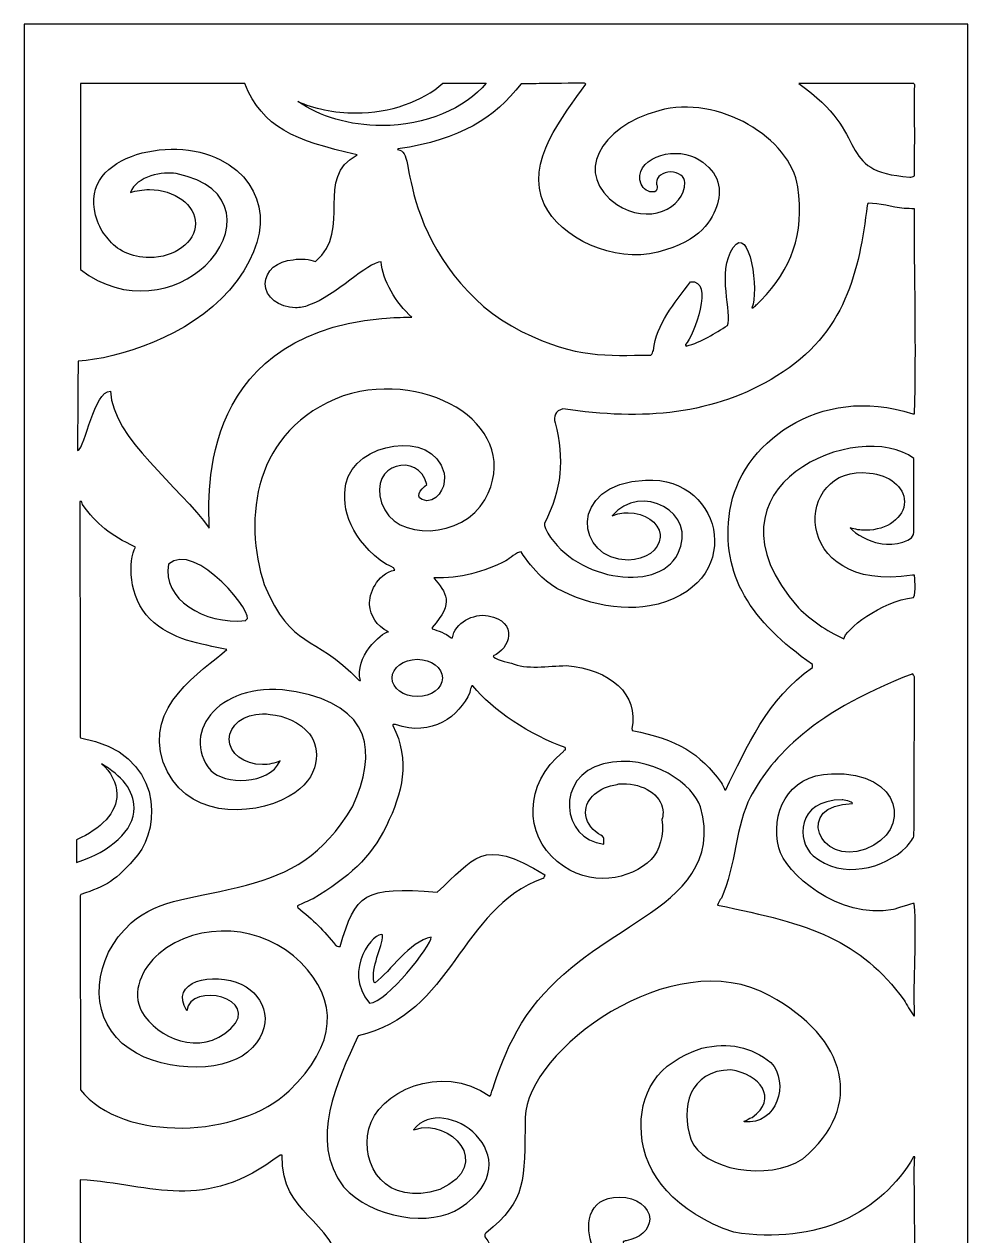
# Model space of a CAD drawing. Header units: centimetres. Extents: x 20.5 to 27, y -9 to 9.
# Drawn here: x 20.5 to 27.05, y 0.6 to 9 of the extents above; entities that cross this region are included whole.
import ezdxf

# ---------------------------------------------------------------- set-up
doc = ezdxf.new("R2010")
doc.units = ezdxf.units.CM
doc.header["$MEASUREMENT"] = 0
doc.layers.add('layer 1', color=7, linetype='Continuous')

msp = doc.modelspace()

# ---------------------------------------------------------------- linework, layer by layer
at = {"layer": 'layer 1', "color": 250}
for points, knots in [([(20.50021, 9.00077), (20.50021, 9.00077), (27.04602, 9.00077), (27.04602, 9.00077), (27.04602, 9.00077), (27.04602, 9.00077), (27.04602, -9.00021), (27.04602, -9.00021), (27.04602, -9.00021), (27.04602, -9.00021), (20.50021, -9.00021), (20.50021, -9.00021), (20.50021, -9.00021), (20.50021, -9.00021), (20.50021, 9.00077), (20.50021, 9.00077)], [0, 0, 0, 0, 0.2, 0.2, 0.2, 0.2, 0.4, 0.4, 0.4, 0.4, 0.6, 0.6, 0.6, 0.6, 1, 1, 1, 1]), ([(22.38146, 7.03393), (22.4142, 7.03393), (22.44522, 7.04), (22.47285, 7.05078), (22.47285, 7.05078), (22.66376, 7.11455), (22.87923, 7.35209), (22.97688, 7.35209), (22.97688, 7.35209), (22.98365, 7.22966), (23.08068, 7.06161), (23.18862, 6.9692), (23.18862, 6.9692), (23.09922, 6.96669), (23.07421, 6.96669), (22.98048, 6.96042), (22.98048, 6.96042), (21.65385, 6.83408), (21.78639, 5.63759), (21.78368, 5.50529), (21.78368, 5.50529), (21.58552, 5.78985), (21.10924, 6.12796), (21.09875, 6.45533), (21.09875, 6.45533), (20.9805, 6.45533), (20.92882, 6.06797), (20.87017, 6.0429), (20.87017, 6.0429), (20.87099, 6.21822), (20.87187, 6.58438), (20.87505, 6.66289), (20.87505, 6.66289), (21.15147, 6.68206), (21.6416, 6.83166), (21.92405, 7.15679), (21.92405, 7.15679), (22.231, 7.51012), (22.20332, 7.88225), (21.8611, 8.0609), (21.8611, 8.0609), (21.51887, 8.23955), (20.84008, 8.08666), (21.00858, 7.63352), (21.00858, 7.63352), (21.027, 7.58402), (21.05284, 7.54375), (21.08367, 7.51177), (21.08367, 7.51177), (21.13646, 7.43505), (21.24445, 7.38228), (21.36862, 7.38228), (21.36862, 7.38228), (21.54453, 7.38228), (21.688, 7.4882), (21.688, 7.61807), (21.688, 7.61807), (21.688, 7.74795), (21.54453, 7.85387), (21.36862, 7.85387), (21.36862, 7.85387), (21.32179, 7.85387), (21.27727, 7.84637), (21.23712, 7.8329), (21.23712, 7.8329), (21.27595, 7.94794), (21.46832, 7.9812), (21.55363, 7.96458), (21.55363, 7.96458), (21.99376, 7.87883), (21.97845, 7.53647), (21.75594, 7.32561), (21.75594, 7.32561), (21.55959, 7.13955), (21.19884, 7.05927), (20.89111, 7.29946), (20.89111, 7.29946), (20.88896, 8.58727), (20.88896, 8.58727), (20.89111, 8.58914), (20.89111, 8.58914), (21.27035, 8.58914), (21.64959, 8.58914), (22.02954, 8.58853), (22.02954, 8.58853), (22.15675, 8.28257), (22.36772, 8.19709), (22.81068, 8.09444), (22.81068, 8.09444), (22.50905, 7.93893), (22.78283, 7.58206), (22.52159, 7.35389), (22.52159, 7.35389), (22.48164, 7.37247), (22.42235, 7.37676), (22.36487, 7.36746), (22.36487, 7.36746), (22.25737, 7.36067), (22.1723, 7.28849), (22.1723, 7.20096), (22.1723, 7.20096), (22.1723, 7.10897), (22.26626, 7.03393), (22.38146, 7.03393)], [0, 0, 0, 0, 0.037037, 0.037037, 0.037037, 0.037037, 0.0740741, 0.0740741, 0.0740741, 0.0740741, 0.1111111, 0.1111111, 0.1111111, 0.1111111, 0.1481481, 0.1481481, 0.1481481, 0.1481481, 0.1851852, 0.1851852, 0.1851852, 0.1851852, 0.2222222, 0.2222222, 0.2222222, 0.2222222, 0.2592593, 0.2592593, 0.2592593, 0.2592593, 0.2962963, 0.2962963, 0.2962963, 0.2962963, 0.3333333, 0.3333333, 0.3333333, 0.3333333, 0.3703704, 0.3703704, 0.3703704, 0.3703704, 0.4074074, 0.4074074, 0.4074074, 0.4074074, 0.4444444, 0.4444444, 0.4444444, 0.4444444, 0.4814815, 0.4814815, 0.4814815, 0.4814815, 0.5185185, 0.5185185, 0.5185185, 0.5185185, 0.5555556, 0.5555556, 0.5555556, 0.5555556, 0.5925926, 0.5925926, 0.5925926, 0.5925926, 0.6296296, 0.6296296, 0.6296296, 0.6296296, 0.6666667, 0.6666667, 0.6666667, 0.6666667, 0.7037037, 0.7037037, 0.7037037, 0.7037037, 0.7407407, 0.7407407, 0.7407407, 0.7407407, 0.7777778, 0.7777778, 0.7777778, 0.7777778, 0.8148148, 0.8148148, 0.8148148, 0.8148148, 0.8518519, 0.8518519, 0.8518519, 0.8518519, 0.8888889, 0.8888889, 0.8888889, 0.8888889, 0.9259259, 0.9259259, 0.9259259, 0.9259259, 1, 1, 1, 1]), ([(22.39815, 8.46488), (22.55006, 8.36096), (22.7557, 8.29755), (22.98084, 8.29755), (22.98084, 8.29755), (23.28712, 8.29755), (23.55638, 8.41554), (23.7056, 8.59166), (23.7056, 8.59166), (23.7056, 8.59166), (23.40513, 8.59166), (23.40513, 8.59166), (23.40513, 8.59166), (23.26077, 8.46571), (23.04277, 8.38523), (22.79957, 8.38523), (22.79957, 8.38523), (22.65317, 8.38525), (22.50021, 8.4176), (22.39834, 8.46509), (22.39834, 8.46509), (22.39829, 8.46512), (22.39791, 8.46507), (22.39815, 8.46488)], [0, 0, 0, 0, 0.1428571, 0.1428571, 0.1428571, 0.1428571, 0.2857143, 0.2857143, 0.2857143, 0.2857143, 0.4285714, 0.4285714, 0.4285714, 0.4285714, 0.5714286, 0.5714286, 0.5714286, 0.5714286, 0.7142857, 0.7142857, 0.7142857, 0.7142857, 1, 1, 1, 1]), ([(23.95099, 6.87), (23.56019, 7.06176), (23.32778, 7.43526), (23.23389, 7.72034), (23.23389, 7.72034), (23.13998, 8.00544), (23.17442, 8.12102), (23.09079, 8.13105), (23.09079, 8.13105), (23.09151, 8.13293), (23.09223, 8.13418), (23.09296, 8.13544), (23.09296, 8.13544), (23.53219, 8.20216), (23.75925, 8.34778), (23.94731, 8.58664), (23.94731, 8.58664), (24.03311, 8.58727), (24.04752, 8.58978), (24.38639, 8.59166), (24.38639, 8.59166), (24.38998, 8.59103), (24.39254, 8.58651), (24.39687, 8.58525), (24.39687, 8.58525), (24.24298, 8.36804), (23.96847, 8.0449), (24.1083, 7.75162), (24.1083, 7.75162), (24.21965, 7.51804), (24.59013, 7.34239), (24.89508, 7.41962), (24.89508, 7.41962), (25.20003, 7.49685), (25.27464, 7.64408), (25.3096, 7.75509), (25.3096, 7.75509), (25.34456, 7.86611), (25.31178, 7.99668), (25.15369, 8.07594), (25.15369, 8.07594), (24.99559, 8.15521), (24.71917, 8.06614), (24.77931, 7.89041), (24.77931, 7.89041), (24.79804, 7.86095), (24.82112, 7.8315), (24.87446, 7.83777), (24.87446, 7.83777), (24.88955, 7.84681), (24.89127, 7.86236), (24.89139, 7.87923), (24.89139, 7.87923), (24.88783, 7.88675), (24.88588, 7.89481), (24.88588, 7.90321), (24.88588, 7.90321), (24.88588, 7.94337), (24.93023, 7.97611), (24.98463, 7.97611), (24.98463, 7.97611), (25.03901, 7.97611), (25.08338, 7.94337), (25.08338, 7.90321), (25.08338, 7.90321), (25.08338, 7.71996), (24.82407, 7.6047), (24.61127, 7.75032), (24.61127, 7.75032), (24.31123, 7.95564), (24.4864, 8.28658), (24.90204, 8.40092), (24.90204, 8.40092), (25.31767, 8.51526), (25.81718, 8.20964), (25.86677, 7.87379), (25.86677, 7.87379), (25.91636, 7.53795), (25.8195, 7.30616), (25.61131, 7.08326), (25.61131, 7.08326), (25.58245, 7.05631), (25.5702, 7.04752), (25.55723, 7.03375), (25.55723, 7.03375), (25.55362, 7.03438), (25.55074, 7.03438), (25.54785, 7.03438), (25.54785, 7.03438), (25.60039, 7.13967), (25.53262, 7.62118), (25.41808, 7.45174), (25.41808, 7.45174), (25.30354, 7.2823), (25.41427, 6.98916), (25.37916, 6.91091), (25.37916, 6.91091), (25.29116, 6.8584), (25.20466, 6.79516), (25.09149, 6.76804), (25.09149, 6.76804), (25.08354, 6.77117), (25.08787, 6.7787), (25.08787, 6.7787), (25.08787, 6.7787), (25.14446, 6.83719), (25.29105, 7.23196), (25.12248, 7.21424), (25.12248, 7.21424), (25.00784, 7.05756), (24.88745, 6.92659), (24.86582, 6.73733), (24.86582, 6.73733), (24.85933, 6.7273), (24.86077, 6.71478), (24.84634, 6.70474), (24.84634, 6.70474), (24.53253, 6.70546), (24.34181, 6.67824), (23.95099, 6.87)], [0, 0, 0, 0, 0.0322581, 0.0322581, 0.0322581, 0.0322581, 0.0645161, 0.0645161, 0.0645161, 0.0645161, 0.0967742, 0.0967742, 0.0967742, 0.0967742, 0.1290323, 0.1290323, 0.1290323, 0.1290323, 0.1612903, 0.1612903, 0.1612903, 0.1612903, 0.1935484, 0.1935484, 0.1935484, 0.1935484, 0.2258065, 0.2258065, 0.2258065, 0.2258065, 0.2580645, 0.2580645, 0.2580645, 0.2580645, 0.2903226, 0.2903226, 0.2903226, 0.2903226, 0.3225806, 0.3225806, 0.3225806, 0.3225806, 0.3548387, 0.3548387, 0.3548387, 0.3548387, 0.3870968, 0.3870968, 0.3870968, 0.3870968, 0.4193548, 0.4193548, 0.4193548, 0.4193548, 0.4516129, 0.4516129, 0.4516129, 0.4516129, 0.483871, 0.483871, 0.483871, 0.483871, 0.516129, 0.516129, 0.516129, 0.516129, 0.5483871, 0.5483871, 0.5483871, 0.5483871, 0.5806452, 0.5806452, 0.5806452, 0.5806452, 0.6129032, 0.6129032, 0.6129032, 0.6129032, 0.6451613, 0.6451613, 0.6451613, 0.6451613, 0.6774194, 0.6774194, 0.6774194, 0.6774194, 0.7096774, 0.7096774, 0.7096774, 0.7096774, 0.7419355, 0.7419355, 0.7419355, 0.7419355, 0.7741935, 0.7741935, 0.7741935, 0.7741935, 0.8064516, 0.8064516, 0.8064516, 0.8064516, 0.8387097, 0.8387097, 0.8387097, 0.8387097, 0.8709677, 0.8709677, 0.8709677, 0.8709677, 0.9032258, 0.9032258, 0.9032258, 0.9032258, 0.9354839, 0.9354839, 0.9354839, 0.9354839, 1, 1, 1, 1]), ([(26.64301, 7.94055), (26.11377, 7.9802), (26.39185, 8.23106), (25.87301, 8.58914), (25.87301, 8.58914), (26.13906, 8.58914), (26.40581, 8.58914), (26.67257, 8.58853), (26.67257, 8.58853), (26.67399, 8.58602), (26.67545, 8.58289), (26.67761, 8.57975), (26.67761, 8.57975), (26.67618, 8.37231), (26.67977, 8.16051), (26.67545, 7.94932), (26.67545, 7.94932), (26.66391, 7.93928), (26.65454, 7.94117), (26.64301, 7.94055)], [0, 0, 0, 0, 0.1666667, 0.1666667, 0.1666667, 0.1666667, 0.3333333, 0.3333333, 0.3333333, 0.3333333, 0.5, 0.5, 0.5, 0.5, 0.6666667, 0.6666667, 0.6666667, 0.6666667, 1, 1, 1, 1]), ([(24.68932, 5.28344), (24.8093, 5.28344), (24.90763, 5.35412), (24.91184, 5.44197), (24.91184, 5.44197), (24.91253, 5.44803), (24.91235, 5.45413), (24.91137, 5.46022), (24.91137, 5.46022), (24.90276, 5.54503), (24.80632, 5.61225), (24.68932, 5.61225), (24.68932, 5.61225), (24.64948, 5.61225), (24.61203, 5.60445), (24.57962, 5.59082), (24.57962, 5.59082), (24.57914, 5.59071), (24.57864, 5.59063), (24.57815, 5.59053), (24.57815, 5.59053), (24.77669, 5.8259), (25.18084, 5.61614), (25.03529, 5.3276), (25.03529, 5.3276), (24.88974, 5.03906), (24.28066, 5.15558), (24.11602, 5.50278), (24.11602, 5.50278), (24.1088, 5.52597), (24.1088, 5.52597), (24.1088, 5.53662), (24.1088, 5.53662), (24.23053, 5.77873), (24.24724, 5.97937), (24.18306, 6.23598), (24.18306, 6.23598), (24.16792, 6.28111), (24.18667, 6.31808), (24.23714, 6.33375), (24.23714, 6.33375), (24.79346, 6.24692), (25.28995, 6.29321), (25.72233, 6.56072), (25.72233, 6.56072), (26.20055, 6.85659), (26.29235, 7.28962), (26.34812, 7.7444), (26.34812, 7.7444), (26.3503, 7.7494), (26.35246, 7.75441), (26.35462, 7.75881), (26.35462, 7.75881), (26.43176, 7.75881), (26.51972, 7.73311), (26.6048, 7.72246), (26.6048, 7.72246), (26.62786, 7.72183), (26.65166, 7.72121), (26.67545, 7.71996), (26.67545, 7.71996), (26.67569, 7.29231), (26.68989, 6.74067), (26.67688, 6.29866), (26.67688, 6.29866), (26.67257, 6.29866), (26.66824, 6.29866), (26.66463, 6.29804), (26.66463, 6.29804), (26.0097, 6.5127), (25.46359, 6.08074), (25.39584, 5.62735), (25.39584, 5.62735), (25.32811, 5.17395), (25.54411, 4.85706), (25.96817, 4.55964), (25.96817, 4.55964), (25.96817, 4.55274), (25.96817, 4.54522), (25.96817, 4.53771), (25.96817, 4.53771), (25.65485, 4.32346), (25.51066, 3.9799), (25.36689, 3.68982), (25.36689, 3.68982), (25.36402, 3.6892), (25.36186, 3.68857), (25.35967, 3.68794), (25.35967, 3.68794), (25.3568, 3.70736), (25.34238, 3.72617), (25.33445, 3.73995), (25.33445, 3.73995), (25.19053, 3.94155), (25.02967, 4.04151), (24.71873, 4.10153), (24.71873, 4.10153), (24.71802, 4.10594), (24.7173, 4.11031), (24.71658, 4.11408), (24.71658, 4.11408), (24.76417, 4.34946), (24.5687, 4.52862), (24.25876, 4.55149), (24.25876, 4.55149), (24.13907, 4.54898), (23.97974, 4.52204), (23.87953, 4.56841), (23.87953, 4.56841), (23.86007, 4.57092), (23.75264, 4.59787), (23.75264, 4.61917), (23.75264, 4.61917), (23.86935, 4.66244), (23.93271, 4.85863), (23.71888, 4.8975), (23.71888, 4.8975), (23.61717, 4.91598), (23.48591, 4.8473), (23.47074, 4.7445), (23.47074, 4.7445), (23.46786, 4.74514), (23.46498, 4.74514), (23.46209, 4.74514), (23.46209, 4.74514), (23.41811, 4.77835), (23.37413, 4.79151), (23.33087, 4.80717), (23.33087, 4.80717), (23.33015, 4.81031), (23.33015, 4.81345), (23.33015, 4.81595), (23.33015, 4.81595), (23.48843, 4.99285), (23.42558, 5.05437), (23.34098, 5.16062), (23.34098, 5.16062), (23.52549, 5.15421), (23.69006, 5.20187), (23.84204, 5.27781), (23.84204, 5.27781), (23.86511, 5.29348), (23.91846, 5.34048), (23.94731, 5.34048), (23.94731, 5.34048), (23.98696, 5.28094), (24.03311, 5.22203), (24.09222, 5.16438), (24.09222, 5.16438), (24.24209, 5.01716), (24.59727, 4.91922), (24.83746, 4.96515), (24.83746, 4.96515), (25.51694, 5.0916), (25.36565, 5.86574), (24.81134, 5.83843), (24.81134, 5.83843), (24.25702, 5.81113), (24.33043, 5.28344), (24.68932, 5.28344)], [0, 0, 0, 0, 0.0243902, 0.0243902, 0.0243902, 0.0243902, 0.0487805, 0.0487805, 0.0487805, 0.0487805, 0.0731707, 0.0731707, 0.0731707, 0.0731707, 0.097561, 0.097561, 0.097561, 0.097561, 0.1219512, 0.1219512, 0.1219512, 0.1219512, 0.1463415, 0.1463415, 0.1463415, 0.1463415, 0.1707317, 0.1707317, 0.1707317, 0.1707317, 0.195122, 0.195122, 0.195122, 0.195122, 0.2195122, 0.2195122, 0.2195122, 0.2195122, 0.2439024, 0.2439024, 0.2439024, 0.2439024, 0.2682927, 0.2682927, 0.2682927, 0.2682927, 0.2926829, 0.2926829, 0.2926829, 0.2926829, 0.3170732, 0.3170732, 0.3170732, 0.3170732, 0.3414634, 0.3414634, 0.3414634, 0.3414634, 0.3658537, 0.3658537, 0.3658537, 0.3658537, 0.3902439, 0.3902439, 0.3902439, 0.3902439, 0.4146341, 0.4146341, 0.4146341, 0.4146341, 0.4390244, 0.4390244, 0.4390244, 0.4390244, 0.4634146, 0.4634146, 0.4634146, 0.4634146, 0.4878049, 0.4878049, 0.4878049, 0.4878049, 0.5121951, 0.5121951, 0.5121951, 0.5121951, 0.5365854, 0.5365854, 0.5365854, 0.5365854, 0.5609756, 0.5609756, 0.5609756, 0.5609756, 0.5853659, 0.5853659, 0.5853659, 0.5853659, 0.6097561, 0.6097561, 0.6097561, 0.6097561, 0.6341463, 0.6341463, 0.6341463, 0.6341463, 0.6585366, 0.6585366, 0.6585366, 0.6585366, 0.6829268, 0.6829268, 0.6829268, 0.6829268, 0.7073171, 0.7073171, 0.7073171, 0.7073171, 0.7317073, 0.7317073, 0.7317073, 0.7317073, 0.7560976, 0.7560976, 0.7560976, 0.7560976, 0.7804878, 0.7804878, 0.7804878, 0.7804878, 0.804878, 0.804878, 0.804878, 0.804878, 0.8292683, 0.8292683, 0.8292683, 0.8292683, 0.8536585, 0.8536585, 0.8536585, 0.8536585, 0.8780488, 0.8780488, 0.8780488, 0.8780488, 0.902439, 0.902439, 0.902439, 0.902439, 0.9268293, 0.9268293, 0.9268293, 0.9268293, 0.9512195, 0.9512195, 0.9512195, 0.9512195, 1, 1, 1, 1]), ([(22.82692, 4.44621), (22.49411, 4.78898), (22.3644, 4.64946), (22.16508, 5.11362), (22.16508, 5.11362), (22.01959, 5.56762), (22.0829, 6.18881), (22.71373, 6.42337), (22.71373, 6.42337), (23.31827, 6.61389), (23.97326, 6.19403), (23.69563, 5.70088), (23.69563, 5.70088), (23.54765, 5.43804), (23.07146, 5.40201), (22.97918, 5.67962), (22.97918, 5.67962), (22.88691, 5.95724), (23.23665, 6.03669), (23.2941, 5.80797), (23.2941, 5.80797), (23.25229, 5.76975), (23.18957, 5.71523), (23.29267, 5.69455), (23.29267, 5.69455), (23.3936, 5.70395), (23.42676, 5.81549), (23.41379, 5.88757), (23.41379, 5.88757), (23.33106, 6.19823), (22.79329, 6.10191), (22.73163, 5.81143), (22.73163, 5.81143), (22.69478, 5.63782), (22.77182, 5.41575), (23.01293, 5.25274), (23.01293, 5.25274), (23.02446, 5.24773), (23.067, 5.23645), (23.07205, 5.21452), (23.07205, 5.21452), (22.94074, 5.18675), (22.89386, 5.04544), (22.8947, 4.97451), (22.8947, 4.97451), (22.90334, 4.89741), (22.94084, 4.82723), (23.02663, 4.78524), (23.02663, 4.78524), (22.97621, 4.78267), (22.78912, 4.60883), (22.83197, 4.44809), (22.83197, 4.44809), (22.8298, 4.44747), (22.82837, 4.44684), (22.82692, 4.44621)], [0, 0, 0, 0, 0.0666667, 0.0666667, 0.0666667, 0.0666667, 0.1333333, 0.1333333, 0.1333333, 0.1333333, 0.2, 0.2, 0.2, 0.2, 0.2666667, 0.2666667, 0.2666667, 0.2666667, 0.3333333, 0.3333333, 0.3333333, 0.3333333, 0.4, 0.4, 0.4, 0.4, 0.4666667, 0.4666667, 0.4666667, 0.4666667, 0.5333333, 0.5333333, 0.5333333, 0.5333333, 0.6, 0.6, 0.6, 0.6, 0.6666667, 0.6666667, 0.6666667, 0.6666667, 0.7333333, 0.7333333, 0.7333333, 0.7333333, 0.8, 0.8, 0.8, 0.8, 0.8666667, 0.8666667, 0.8666667, 0.8666667, 1, 1, 1, 1]), ([(26.33808, 5.49026), (26.48611, 5.49026), (26.60686, 5.5794), (26.60686, 5.6887), (26.60686, 5.6887), (26.60686, 5.79156), (26.4999, 5.87656), (26.3639, 5.88621), (26.3639, 5.88621), (25.83743, 5.9579), (25.80047, 5.04488), (26.66247, 5.17817), (26.66247, 5.17817), (26.6668, 5.17879), (26.67185, 5.17942), (26.67688, 5.17942), (26.67688, 5.17942), (26.67688, 5.17692), (26.68914, 5.05284), (26.66969, 5.02463), (26.66969, 5.02463), (26.44685, 5.00038), (26.18874, 4.79556), (26.18663, 4.73636), (26.18663, 4.73636), (26.05831, 4.79716), (25.96241, 4.8642), (25.87085, 4.95257), (25.87085, 4.95257), (25.12541, 5.80591), (26.302, 6.27518), (26.67257, 5.98783), (26.67257, 5.98783), (26.67257, 5.55292), (26.67257, 5.55292), (26.67041, 5.46143), (26.67041, 5.46143), (26.64796, 5.39445), (26.47435, 5.38135), (26.42887, 5.40189), (26.42887, 5.40189), (26.37815, 5.40714), (26.25949, 5.46328), (26.23082, 5.5068), (26.23082, 5.5068), (26.26371, 5.49618), (26.29998, 5.49026), (26.33808, 5.49026)], [0, 0, 0, 0, 0.0769231, 0.0769231, 0.0769231, 0.0769231, 0.1538462, 0.1538462, 0.1538462, 0.1538462, 0.2307692, 0.2307692, 0.2307692, 0.2307692, 0.3076923, 0.3076923, 0.3076923, 0.3076923, 0.3846154, 0.3846154, 0.3846154, 0.3846154, 0.4615385, 0.4615385, 0.4615385, 0.4615385, 0.5384615, 0.5384615, 0.5384615, 0.5384615, 0.6153846, 0.6153846, 0.6153846, 0.6153846, 0.6923077, 0.6923077, 0.6923077, 0.6923077, 0.7692308, 0.7692308, 0.7692308, 0.7692308, 0.8461538, 0.8461538, 0.8461538, 0.8461538, 1, 1, 1, 1]), ([(22.15403, 3.86479), (22.19813, 3.86479), (22.23942, 3.87412), (22.27465, 3.89031), (22.27465, 3.89031), (22.19673, 3.71861), (21.88695, 3.72616), (21.79419, 3.82442), (21.79419, 3.82442), (21.57458, 4.08869), (21.8649, 4.46912), (22.38686, 4.36957), (22.38686, 4.36957), (22.90884, 4.27001), (22.95248, 3.95583), (22.77718, 3.57263), (22.77718, 3.57263), (22.57242, 3.22729), (22.34606, 3.11087), (22.04106, 3.02868), (22.04106, 3.02868), (21.69802, 2.93625), (21.43521, 2.93882), (21.24268, 2.76673), (21.24268, 2.76673), (20.97212, 2.52491), (20.94522, 2.13543), (21.18072, 1.93075), (21.18072, 1.93075), (21.41622, 1.72607), (21.87081, 1.71969), (22.04863, 1.86962), (22.04863, 1.86962), (22.25193, 2.04104), (22.17581, 2.26024), (22.01023, 2.33935), (22.01023, 2.33935), (21.8104, 2.43483), (21.49853, 2.3577), (21.62907, 2.15751), (21.62907, 2.15751), (21.64976, 2.36246), (22.15108, 2.24356), (21.93315, 2.0341), (21.93315, 2.0341), (21.72251, 1.83164), (21.42036, 1.9689), (21.31603, 2.15091), (21.31603, 2.15091), (21.2399, 2.28372), (21.31665, 2.45443), (21.43373, 2.55285), (21.43373, 2.55285), (21.71123, 2.78616), (22.15826, 2.75612), (22.41981, 2.49184), (22.41981, 2.49184), (22.68133, 2.22757), (22.67355, 1.92695), (22.33734, 1.6018), (22.33734, 1.6018), (22.0011, 1.27666), (21.18441, 1.23669), (20.89039, 1.60927), (20.89039, 1.60927), (20.88967, 2.05796), (20.88896, 2.50666), (20.88823, 2.95473), (20.88823, 2.95473), (20.88967, 2.95786), (20.89184, 2.961), (20.89399, 2.9635), (20.89399, 2.9635), (21.06735, 3.02323), (21.13505, 3.05439), (21.28837, 3.23988), (21.28837, 3.23988), (21.44167, 3.42535), (21.47516, 3.94414), (20.89111, 4.05078), (20.89111, 4.05078), (20.88967, 4.05392), (20.88896, 4.05705), (20.88823, 4.05956), (20.88823, 4.05956), (20.88752, 4.60289), (20.8868, 5.1462), (20.8868, 5.68953), (20.8868, 5.68953), (20.88967, 5.68953), (20.89327, 5.68953), (20.89689, 5.68953), (20.89689, 5.68953), (20.90049, 5.68452), (20.90049, 5.68452), (20.90483, 5.67011), (20.90483, 5.67011), (21.00552, 5.53072), (21.09285, 5.4556), (21.27179, 5.37432), (21.27179, 5.37432), (21.22031, 5.2833), (21.2209, 5.02324), (21.37216, 4.87539), (21.37216, 4.87539), (21.5234, 4.72753), (21.72217, 4.70221), (21.90624, 4.66367), (21.90624, 4.66367), (21.73157, 4.50939), (21.32952, 4.26903), (21.46503, 3.88209), (21.46503, 3.88209), (21.60053, 3.49515), (22.06474, 3.49226), (22.33916, 3.64558), (22.33916, 3.64558), (22.55999, 3.76895), (22.55668, 3.98096), (22.47894, 4.07721), (22.47894, 4.07721), (22.41356, 4.15815), (22.30607, 4.20507), (22.20561, 4.21265), (22.20561, 4.21265), (22.18901, 4.2155), (22.17175, 4.21701), (22.15403, 4.21701), (22.15403, 4.21701), (22.02566, 4.21701), (21.92097, 4.1379), (21.92097, 4.04089), (21.92097, 4.04089), (21.92097, 3.94389), (22.02566, 3.86479), (22.15403, 3.86479)], [0, 0, 0, 0, 0.0285714, 0.0285714, 0.0285714, 0.0285714, 0.0571429, 0.0571429, 0.0571429, 0.0571429, 0.0857143, 0.0857143, 0.0857143, 0.0857143, 0.1142857, 0.1142857, 0.1142857, 0.1142857, 0.1428571, 0.1428571, 0.1428571, 0.1428571, 0.1714286, 0.1714286, 0.1714286, 0.1714286, 0.2, 0.2, 0.2, 0.2, 0.2285714, 0.2285714, 0.2285714, 0.2285714, 0.2571429, 0.2571429, 0.2571429, 0.2571429, 0.2857143, 0.2857143, 0.2857143, 0.2857143, 0.3142857, 0.3142857, 0.3142857, 0.3142857, 0.3428571, 0.3428571, 0.3428571, 0.3428571, 0.3714286, 0.3714286, 0.3714286, 0.3714286, 0.4, 0.4, 0.4, 0.4, 0.4285714, 0.4285714, 0.4285714, 0.4285714, 0.4571429, 0.4571429, 0.4571429, 0.4571429, 0.4857143, 0.4857143, 0.4857143, 0.4857143, 0.5142857, 0.5142857, 0.5142857, 0.5142857, 0.5428571, 0.5428571, 0.5428571, 0.5428571, 0.5714286, 0.5714286, 0.5714286, 0.5714286, 0.6, 0.6, 0.6, 0.6, 0.6285714, 0.6285714, 0.6285714, 0.6285714, 0.6571429, 0.6571429, 0.6571429, 0.6571429, 0.6857143, 0.6857143, 0.6857143, 0.6857143, 0.7142857, 0.7142857, 0.7142857, 0.7142857, 0.7428571, 0.7428571, 0.7428571, 0.7428571, 0.7714286, 0.7714286, 0.7714286, 0.7714286, 0.8, 0.8, 0.8, 0.8, 0.8285714, 0.8285714, 0.8285714, 0.8285714, 0.8571429, 0.8571429, 0.8571429, 0.8571429, 0.8857143, 0.8857143, 0.8857143, 0.8857143, 0.9142857, 0.9142857, 0.9142857, 0.9142857, 0.9428571, 0.9428571, 0.9428571, 0.9428571, 1, 1, 1, 1]), ([(21.50106, 5.25463), (21.68554, 5.42884), (22.12186, 4.88263), (22.03962, 4.86921), (22.03962, 4.86921), (22.0389, 4.86734), (22.03818, 4.86545), (22.03818, 4.86357), (22.03818, 4.86357), (21.74356, 4.83441), (21.4558, 5.01461), (21.50106, 5.25463)], [0, 0, 0, 0, 0.25, 0.25, 0.25, 0.25, 0.5, 0.5, 0.5, 0.5, 1, 1, 1, 1]), ([(23.22692, 4.33659), (23.32334, 4.33659), (23.40198, 4.39465), (23.40198, 4.46583), (23.40198, 4.46583), (23.40198, 4.53703), (23.32334, 4.59508), (23.22692, 4.59508), (23.22692, 4.59508), (23.13049, 4.59508), (23.05185, 4.53703), (23.05185, 4.46583), (23.05185, 4.46583), (23.05185, 4.39465), (23.13049, 4.33659), (23.22692, 4.33659)], [0, 0, 0, 0, 0.2, 0.2, 0.2, 0.2, 0.4, 0.4, 0.4, 0.4, 0.6, 0.6, 0.6, 0.6, 1, 1, 1, 1]), ([(26.67185, 2.12314), (26.64372, 2.15573), (26.62426, 2.1996), (26.60408, 2.23093), (26.60408, 2.23093), (26.29405, 2.65052), (25.96501, 2.75792), (25.31065, 2.88956), (25.31065, 2.88956), (25.31065, 2.90459), (25.32796, 2.92842), (25.3366, 2.93781), (25.3366, 2.93781), (25.43591, 3.15728), (25.43708, 3.45087), (25.5392, 3.64114), (25.5392, 3.64114), (25.66238, 3.87064), (25.9194, 4.21354), (26.66475, 4.49446), (26.66475, 4.49446), (26.66618, 4.48757), (26.67329, 4.48068), (26.67545, 4.47316), (26.67545, 4.47316), (26.67545, 4.10845), (26.67545, 3.7387), (26.67257, 3.36834), (26.67257, 3.36834), (26.66391, 3.34515), (26.63579, 3.31257), (26.61849, 3.29188), (26.61849, 3.29188), (26.46862, 3.14391), (26.17167, 3.06347), (25.97361, 3.23244), (25.97361, 3.23244), (25.85666, 3.3322), (25.85449, 3.62025), (26.17438, 3.62025), (26.17438, 3.62025), (26.17725, 3.62025), (26.25152, 3.61086), (26.24647, 3.59394), (26.24647, 3.59394), (25.84049, 3.59394), (26.00914, 3.15326), (26.33659, 3.27873), (26.33659, 3.27873), (26.66405, 3.4042), (26.59499, 3.81866), (26.10155, 3.80178), (26.10155, 3.80178), (25.78306, 3.79088), (25.68029, 3.51927), (25.73489, 3.28691), (25.73489, 3.28691), (25.77506, 3.11601), (26.14893, 2.78632), (26.52981, 2.85948), (26.52981, 2.85948), (26.54929, 2.86449), (26.65887, 2.90398), (26.67472, 2.90084), (26.67472, 2.90084), (26.69491, 2.64829), (26.6668, 2.38258), (26.67688, 2.12314), (26.67688, 2.12314), (26.67472, 2.12314), (26.67329, 2.12314), (26.67185, 2.12314)], [0, 0, 0, 0, 0.0526316, 0.0526316, 0.0526316, 0.0526316, 0.1052632, 0.1052632, 0.1052632, 0.1052632, 0.1578947, 0.1578947, 0.1578947, 0.1578947, 0.2105263, 0.2105263, 0.2105263, 0.2105263, 0.2631579, 0.2631579, 0.2631579, 0.2631579, 0.3157895, 0.3157895, 0.3157895, 0.3157895, 0.3684211, 0.3684211, 0.3684211, 0.3684211, 0.4210526, 0.4210526, 0.4210526, 0.4210526, 0.4736842, 0.4736842, 0.4736842, 0.4736842, 0.5263158, 0.5263158, 0.5263158, 0.5263158, 0.5789474, 0.5789474, 0.5789474, 0.5789474, 0.6315789, 0.6315789, 0.6315789, 0.6315789, 0.6842105, 0.6842105, 0.6842105, 0.6842105, 0.7368421, 0.7368421, 0.7368421, 0.7368421, 0.7894737, 0.7894737, 0.7894737, 0.7894737, 0.8421053, 0.8421053, 0.8421053, 0.8421053, 0.8947368, 0.8947368, 0.8947368, 0.8947368, 1, 1, 1, 1]), ([(24.92388, 3.48369), (24.92924, 3.49926), (24.93209, 3.51556), (24.93209, 3.53233), (24.93209, 3.53233), (24.93209, 3.63762), (24.82004, 3.72418), (24.67948, 3.73038), (24.67948, 3.73038), (24.66217, 3.73178), (24.64393, 3.73192), (24.62463, 3.73055), (24.62463, 3.73055), (24.62075, 3.72947), (24.61694, 3.72837), (24.61318, 3.72725), (24.61318, 3.72725), (24.48901, 3.70982), (24.39462, 3.62896), (24.39462, 3.53233), (24.39462, 3.53233), (24.39462, 3.47409), (24.42892, 3.42158), (24.48336, 3.38523), (24.48336, 3.38523), (24.53732, 3.35812), (24.51824, 3.34693), (24.52022, 3.31403), (24.52022, 3.31403), (24.22628, 3.34048), (24.18106, 3.78558), (24.51812, 3.87032), (24.51812, 3.87032), (24.85517, 3.95505), (25.15197, 3.71004), (25.19157, 3.57266), (25.19157, 3.57266), (25.30165, 3.19079), (25.05616, 2.97691), (24.79733, 2.8037), (24.79733, 2.8037), (24.5385, 2.63049), (24.23334, 2.45678), (24.02335, 2.17758), (24.02335, 2.17758), (23.81335, 1.89838), (23.74635, 1.57009), (23.7303, 1.56477), (23.7303, 1.56477), (23.38678, 1.80424), (22.95205, 1.59029), (22.89049, 1.33792), (22.89049, 1.33792), (22.82894, 1.08554), (23.00896, 0.79476), (23.38283, 0.91719), (23.38283, 0.91719), (23.76809, 1.09733), (23.44772, 1.41295), (23.21192, 1.33415), (23.21192, 1.33415), (23.20831, 1.33353), (23.20471, 1.3329), (23.20183, 1.33164), (23.20183, 1.33164), (23.4051, 1.60409), (24.04705, 1.13869), (23.52554, 0.78957), (23.52554, 0.78957), (23.32452, 0.65502), (22.91277, 0.71464), (22.71444, 0.93685), (22.71444, 0.93685), (22.47051, 1.26298), (22.67205, 1.66172), (22.8161, 1.98401), (22.8161, 1.98401), (23.47839, 2.13311), (23.51776, 2.86447), (24.09799, 3.07567), (24.09799, 3.07567), (24.09944, 3.07567), (24.10087, 3.07567), (24.10304, 3.07567), (24.10304, 3.07567), (24.1059, 3.08758), (24.11168, 3.08821), (24.11168, 3.10011), (24.11168, 3.10011), (23.6671, 3.37426), (23.62387, 3.2063), (23.36476, 2.98105), (23.36476, 2.98105), (22.85323, 3.01813), (22.80036, 2.97161), (22.69138, 2.60254), (22.69138, 2.60254), (22.67695, 2.59941), (22.66542, 2.60944), (22.65966, 2.61257), (22.65966, 2.61257), (22.58047, 2.71066), (22.50466, 2.78934), (22.39722, 2.87326), (22.39722, 2.87326), (22.3965, 2.87702), (22.39577, 2.88079), (22.39577, 2.88454), (22.39577, 2.88454), (22.4304, 2.90209), (22.46644, 2.91713), (22.50465, 2.93468), (22.50465, 2.93468), (22.75022, 3.08256), (22.90198, 3.21514), (23.01293, 3.44103), (23.01293, 3.44103), (23.12387, 3.66692), (23.18038, 3.88915), (23.05835, 4.13664), (23.05835, 4.13664), (23.05835, 4.13914), (23.05835, 4.14165), (23.05908, 4.14353), (23.05908, 4.14353), (23.06484, 4.14353), (23.0706, 4.1429), (23.07637, 4.14228), (23.07637, 4.14228), (23.3264, 4.05278), (23.52055, 4.2026), (23.59187, 4.36474), (23.59187, 4.36474), (23.59691, 4.39169), (23.59691, 4.39169), (23.60484, 4.41112), (23.60484, 4.41112), (23.60773, 4.41112), (23.6106, 4.41112), (23.6135, 4.41112), (23.6135, 4.41112), (23.74183, 4.24425), (24.01778, 4.06696), (24.25228, 3.9831), (24.25228, 3.9831), (24.25516, 3.97809), (24.25516, 3.97809), (24.25443, 3.96743), (24.25443, 3.96743), (24.24362, 3.96743), (24.24506, 3.96054), (24.24146, 3.95615), (24.24146, 3.95615), (23.96116, 3.72666), (23.97257, 3.37875), (24.1982, 3.19162), (24.1982, 3.19162), (24.42385, 3.00449), (24.70916, 3.06824), (24.84925, 3.20603), (24.84925, 3.20603), (24.91041, 3.26621), (24.93894, 3.37838), (24.92388, 3.48369)], [0, 0, 0, 0, 0.0238095, 0.0238095, 0.0238095, 0.0238095, 0.047619, 0.047619, 0.047619, 0.047619, 0.0714286, 0.0714286, 0.0714286, 0.0714286, 0.0952381, 0.0952381, 0.0952381, 0.0952381, 0.1190476, 0.1190476, 0.1190476, 0.1190476, 0.1428571, 0.1428571, 0.1428571, 0.1428571, 0.1666667, 0.1666667, 0.1666667, 0.1666667, 0.1904762, 0.1904762, 0.1904762, 0.1904762, 0.2142857, 0.2142857, 0.2142857, 0.2142857, 0.2380952, 0.2380952, 0.2380952, 0.2380952, 0.2619048, 0.2619048, 0.2619048, 0.2619048, 0.2857143, 0.2857143, 0.2857143, 0.2857143, 0.3095238, 0.3095238, 0.3095238, 0.3095238, 0.3333333, 0.3333333, 0.3333333, 0.3333333, 0.3571429, 0.3571429, 0.3571429, 0.3571429, 0.3809524, 0.3809524, 0.3809524, 0.3809524, 0.4047619, 0.4047619, 0.4047619, 0.4047619, 0.4285714, 0.4285714, 0.4285714, 0.4285714, 0.452381, 0.452381, 0.452381, 0.452381, 0.4761905, 0.4761905, 0.4761905, 0.4761905, 0.5, 0.5, 0.5, 0.5, 0.5238095, 0.5238095, 0.5238095, 0.5238095, 0.547619, 0.547619, 0.547619, 0.547619, 0.5714286, 0.5714286, 0.5714286, 0.5714286, 0.5952381, 0.5952381, 0.5952381, 0.5952381, 0.6190476, 0.6190476, 0.6190476, 0.6190476, 0.6428571, 0.6428571, 0.6428571, 0.6428571, 0.6666667, 0.6666667, 0.6666667, 0.6666667, 0.6904762, 0.6904762, 0.6904762, 0.6904762, 0.7142857, 0.7142857, 0.7142857, 0.7142857, 0.7380952, 0.7380952, 0.7380952, 0.7380952, 0.7619048, 0.7619048, 0.7619048, 0.7619048, 0.7857143, 0.7857143, 0.7857143, 0.7857143, 0.8095238, 0.8095238, 0.8095238, 0.8095238, 0.8333333, 0.8333333, 0.8333333, 0.8333333, 0.8571429, 0.8571429, 0.8571429, 0.8571429, 0.8809524, 0.8809524, 0.8809524, 0.8809524, 0.9047619, 0.9047619, 0.9047619, 0.9047619, 0.9285714, 0.9285714, 0.9285714, 0.9285714, 0.952381, 0.952381, 0.952381, 0.952381, 1, 1, 1, 1]), ([(21.03558, 3.87018), (21.17635, 3.79073), (21.26222, 3.68317), (21.26222, 3.56542), (21.26222, 3.56542), (21.26222, 3.40524), (21.10241, 3.26441), (20.86387, 3.18637), (20.86387, 3.18637), (20.86387, 3.18637), (20.86387, 3.34352), (20.86387, 3.34352), (20.86387, 3.34352), (21.03446, 3.41903), (21.14345, 3.53304), (21.14345, 3.66023), (21.14345, 3.66023), (21.14344, 3.7368), (21.09962, 3.8168), (21.03529, 3.87007), (21.03529, 3.87007), (21.03525, 3.87011), (21.03533, 3.8703), (21.03558, 3.87018)], [0, 0, 0, 0, 0.1428571, 0.1428571, 0.1428571, 0.1428571, 0.2857143, 0.2857143, 0.2857143, 0.2857143, 0.4285714, 0.4285714, 0.4285714, 0.4285714, 0.5714286, 0.5714286, 0.5714286, 0.5714286, 0.7142857, 0.7142857, 0.7142857, 0.7142857, 1, 1, 1, 1]), ([(22.89613, 2.20899), (22.69911, 2.44652), (22.93822, 2.71471), (22.98656, 2.68354), (22.98656, 2.68354), (22.98656, 2.59209), (22.90235, 2.46401), (22.92713, 2.35437), (22.92713, 2.35437), (22.92929, 2.35375), (22.93218, 2.35312), (22.93506, 2.35187), (22.93506, 2.35187), (23.04321, 2.43266), (23.16796, 2.63436), (23.32439, 2.66834), (23.32439, 2.66834), (23.32439, 2.60983), (23.01721, 2.21544), (22.89613, 2.20899)], [0, 0, 0, 0, 0.1666667, 0.1666667, 0.1666667, 0.1666667, 0.3333333, 0.3333333, 0.3333333, 0.3333333, 0.5, 0.5, 0.5, 0.5, 0.6666667, 0.6666667, 0.6666667, 0.6666667, 1, 1, 1, 1]), ([(26.45728, -0.02013), (26.45728, 0.08448), (26.3468, 0.16982), (26.20509, 0.16982), (26.20509, 0.16982), (26.11652, 0.16982), (26.03816, 0.13648), (25.99185, 0.08593), (25.99185, 0.08593), (25.99181, 0.09206), (25.99217, 0.09889), (25.99269, 0.10713), (25.99269, 0.10713), (26.06619, 0.36817), (26.62889, 0.27823), (26.54845, -0.1175), (26.54845, -0.1175), (26.53319, -0.19255), (26.47042, -0.25908), (26.41138, -0.29832), (26.41138, -0.29832), (26.15204, -0.47063), (25.66205, -0.37925), (25.49595, -0.17926), (25.49595, -0.17926), (25.42886, -0.0433), (25.50495, 0.11685), (25.38346, 0.23811), (25.38346, 0.23811), (25.26199, 0.35935), (24.6286, 0.4623), (24.65466, 0.55582), (24.65466, 0.55582), (24.66177, 0.55784), (24.66864, 0.55996), (24.67527, 0.56217), (24.67527, 0.56217), (24.76878, 0.57702), (24.83923, 0.6386), (24.83923, 0.71197), (24.83923, 0.71197), (24.83923, 0.79635), (24.74601, 0.86517), (24.63171, 0.86517), (24.63171, 0.86517), (24.39007, 0.86517), (24.39715, 0.64647), (24.44045, 0.527), (24.44045, 0.527), (24.45919, 0.46246), (24.46424, 0.45431), (24.47072, 0.42673), (24.47072, 0.42673), (24.32004, 0.42673), (24.15042, 0.40525), (24.04608, 0.31456), (24.04608, 0.31456), (24.05232, 0.3553), (23.87743, 0.44684), (23.76778, 0.40166), (23.76778, 0.40166), (23.7312, 0.46703), (23.76566, 0.50585), (23.69497, 0.58967), (23.69497, 0.58967), (23.69497, 0.60596), (23.69569, 0.60596), (23.70218, 0.61473), (23.70218, 0.61473), (23.99049, 0.85091), (23.96783, 0.96502), (23.97659, 1.41948), (23.97659, 1.41948), (23.98534, 1.87394), (24.99188, 2.63643), (25.6733, 2.26163), (25.6733, 2.26163), (26.20725, 1.96794), (26.33895, 1.49755), (25.90113, 1.12923), (25.90113, 1.12923), (25.66351, 0.97165), (25.20106, 1.05254), (25.12537, 1.26648), (25.12537, 1.26648), (25.04968, 1.4804), (25.11578, 1.74666), (25.40236, 1.74666), (25.40236, 1.74666), (25.6061, 1.71733), (25.73294, 1.54789), (25.55035, 1.41664), (25.55035, 1.41664), (25.52728, 1.4135), (25.51757, 1.39557), (25.49451, 1.39181), (25.49451, 1.39181), (25.49451, 1.39056), (25.49523, 1.38931), (25.49595, 1.38742), (25.49595, 1.38742), (25.72312, 1.36142), (25.81132, 1.6592), (25.67979, 1.7979), (25.67979, 1.7979), (25.54475, 1.9073), (25.38882, 1.94145), (25.20107, 1.8969), (25.20107, 1.8969), (24.88882, 1.79729), (24.76255, 1.58464), (24.78147, 1.30407), (24.78147, 1.30407), (24.80037, 1.02351), (25.01921, 0.75833), (25.42241, 0.62038), (25.42241, 0.62038), (26.00651, 0.52996), (26.44758, 0.75752), (26.66969, 1.14365), (26.66969, 1.14365), (26.67257, 1.14365), (26.67545, 1.14365), (26.67905, 1.14365), (26.67905, 1.14365), (26.66824, 1.00514), (26.68122, 0.86353), (26.67545, 0.71751), (26.67545, 0.71751), (26.68914, 0.56397), (26.66319, 0.40354), (26.67688, 0.245), (26.67688, 0.245), (26.36689, 0.53316), (25.93366, 0.37949), (25.81926, 0.2168), (25.81926, 0.2168), (25.57327, -0.26962), (26.39462, -0.36736), (26.45728, -0.02013)], [0, 0, 0, 0, 0.0277778, 0.0277778, 0.0277778, 0.0277778, 0.0555556, 0.0555556, 0.0555556, 0.0555556, 0.0833333, 0.0833333, 0.0833333, 0.0833333, 0.1111111, 0.1111111, 0.1111111, 0.1111111, 0.1388889, 0.1388889, 0.1388889, 0.1388889, 0.1666667, 0.1666667, 0.1666667, 0.1666667, 0.1944444, 0.1944444, 0.1944444, 0.1944444, 0.2222222, 0.2222222, 0.2222222, 0.2222222, 0.25, 0.25, 0.25, 0.25, 0.2777778, 0.2777778, 0.2777778, 0.2777778, 0.3055556, 0.3055556, 0.3055556, 0.3055556, 0.3333333, 0.3333333, 0.3333333, 0.3333333, 0.3611111, 0.3611111, 0.3611111, 0.3611111, 0.3888889, 0.3888889, 0.3888889, 0.3888889, 0.4166667, 0.4166667, 0.4166667, 0.4166667, 0.4444444, 0.4444444, 0.4444444, 0.4444444, 0.4722222, 0.4722222, 0.4722222, 0.4722222, 0.5, 0.5, 0.5, 0.5, 0.5277778, 0.5277778, 0.5277778, 0.5277778, 0.5555556, 0.5555556, 0.5555556, 0.5555556, 0.5833333, 0.5833333, 0.5833333, 0.5833333, 0.6111111, 0.6111111, 0.6111111, 0.6111111, 0.6388889, 0.6388889, 0.6388889, 0.6388889, 0.6666667, 0.6666667, 0.6666667, 0.6666667, 0.6944444, 0.6944444, 0.6944444, 0.6944444, 0.7222222, 0.7222222, 0.7222222, 0.7222222, 0.75, 0.75, 0.75, 0.75, 0.7777778, 0.7777778, 0.7777778, 0.7777778, 0.8055556, 0.8055556, 0.8055556, 0.8055556, 0.8333333, 0.8333333, 0.8333333, 0.8333333, 0.8611111, 0.8611111, 0.8611111, 0.8611111, 0.8888889, 0.8888889, 0.8888889, 0.8888889, 0.9166667, 0.9166667, 0.9166667, 0.9166667, 0.9444444, 0.9444444, 0.9444444, 0.9444444, 1, 1, 1, 1]), ([(20.88896, -1.43261), (20.88896, -1.21766), (20.88896, -1.00271), (20.88896, -0.78839), (20.88896, -0.78839), (21.70116, -0.78839), (21.82973, -0.24836), (21.5299, 0.19298), (21.5299, 0.19298), (21.37999, 0.37158), (21.21709, 0.47364), (20.93799, 0.53891), (20.93799, 0.53891), (20.91057, 0.54016), (20.89833, 0.53952), (20.88823, 0.55457), (20.88823, 0.55457), (20.88823, 0.69808), (20.88823, 0.84159), (20.88896, 0.9851), (20.88896, 0.9851), (21.40125, 0.95157), (21.74223, 0.75103), (22.27466, 1.15618), (22.27466, 1.15618), (22.27898, 1.15618), (22.28402, 1.15618), (22.28909, 1.15618), (22.28909, 1.15618), (22.29028, 0.7161), (22.61921, 0.76574), (22.73175, 0.29951), (22.73175, 0.29951), (22.73175, 0.18807), (22.37781, 0.05306), (22.29256, -0.18318), (22.29256, -0.18318), (22.23845, -0.33313), (22.23374, -0.39654), (22.17717, -0.41213), (22.17717, -0.41213), (22.14877, -0.31965), (21.84282, -0.29595), (21.81695, -0.50148), (21.81695, -0.50148), (21.76586, -0.90747), (22.70025, -0.54202), (22.63659, -0.50325), (22.63659, -0.50325), (22.68793, -0.55759), (22.48051, -0.91198), (22.23428, -1.15996), (22.23428, -1.15996), (21.98803, -1.40794), (21.45156, -1.6132), (20.88896, -1.43261)], [0, 0, 0, 0, 0.0666667, 0.0666667, 0.0666667, 0.0666667, 0.1333333, 0.1333333, 0.1333333, 0.1333333, 0.2, 0.2, 0.2, 0.2, 0.2666667, 0.2666667, 0.2666667, 0.2666667, 0.3333333, 0.3333333, 0.3333333, 0.3333333, 0.4, 0.4, 0.4, 0.4, 0.4666667, 0.4666667, 0.4666667, 0.4666667, 0.5333333, 0.5333333, 0.5333333, 0.5333333, 0.6, 0.6, 0.6, 0.6, 0.6666667, 0.6666667, 0.6666667, 0.6666667, 0.7333333, 0.7333333, 0.7333333, 0.7333333, 0.8, 0.8, 0.8, 0.8, 0.8666667, 0.8666667, 0.8666667, 0.8666667, 1, 1, 1, 1])]:
    msp.add_open_spline(points, degree=3, knots=knots, dxfattribs=at)

doc.saveas('drawing.dxf')
